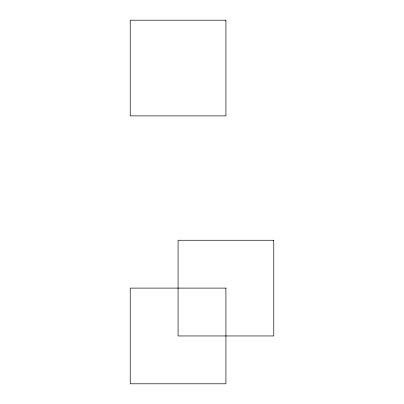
<?xml version="1.0" encoding="UTF-8"?>
<svg xmlns="http://www.w3.org/2000/svg" width="404" height="404" viewBox="0 0 404 404"><rect width="100%" height="100%" fill="white"/><g stroke="black" fill="none" stroke-linecap="round" stroke-linejoin="round"><path stroke-width="0.61" d="M225.922 20.2L130.229 20.2L130.229 115.898L225.922 115.898L225.922 20.2M273.771 240.254L178.078 240.254L178.078 335.951L273.771 335.951L273.771 240.254M225.922 288.103L130.229 288.103L130.229 383.8L225.922 383.8L225.922 288.103"/></g></svg>
